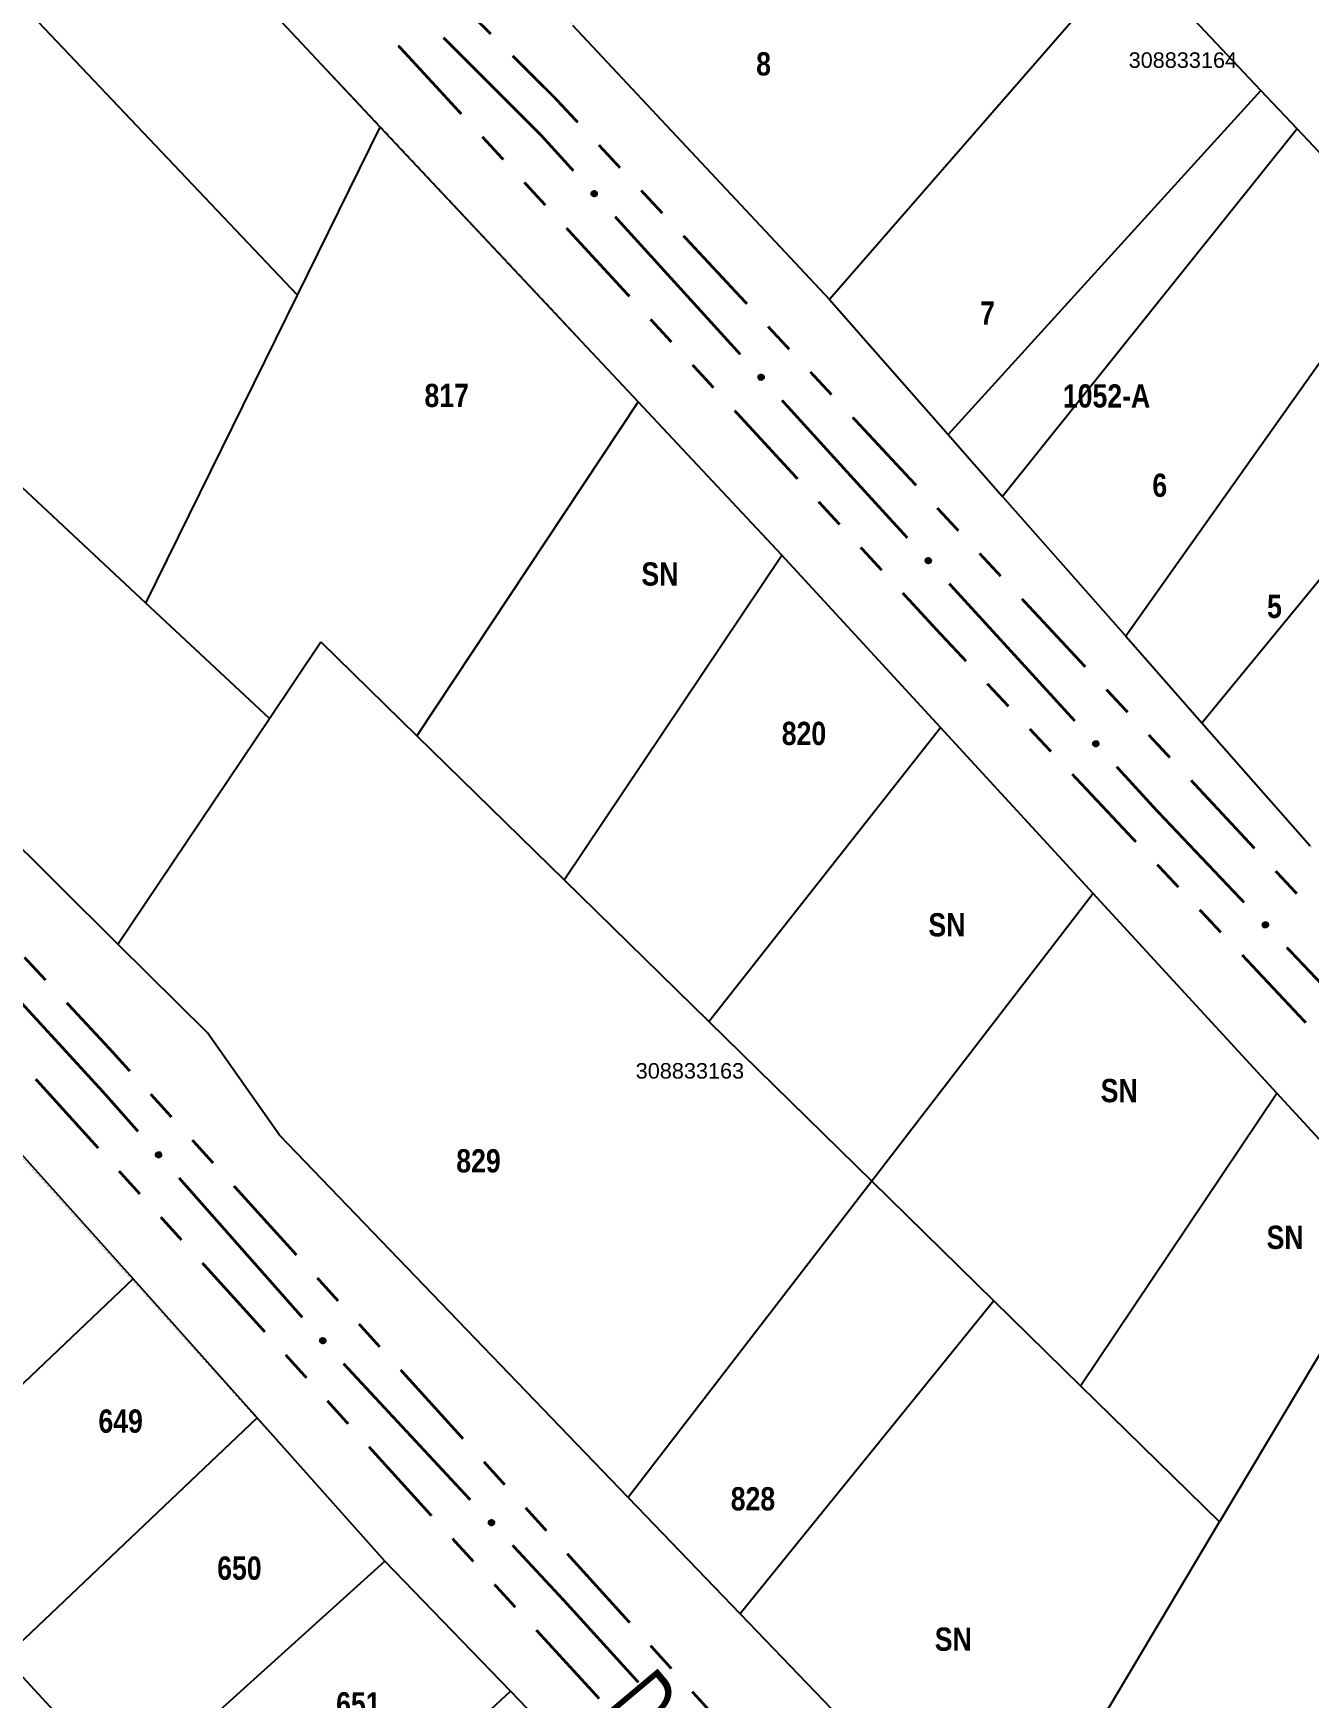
# Model space of a CAD drawing. Extents: x 201549 to 203722, y 4857623 to 4859778.
# Drawn here: x 202627.1 to 202709.4, y 4859059.8 to 4859167.1 of the extents above; entities that cross this region are included whole.
import ezdxf
from ezdxf.enums import TextEntityAlignment as Align

# ---------------------------------------------------------------- set-up
doc = ezdxf.new("R2010")
doc.units = 0
doc.header["$LTSCALE"] = 1.5
doc.header["$MEASUREMENT"] = 0
for name, color, linetype in [('CD-MALHA-LOTES', 40, 'CONTINUOUS'), ('CD_TXT_QUADRA', 1, 'CONTINUOUS'), ('RU-QUADRAS', 6, 'CONTINUOUS'), ('SV-EIXO-RUA-N-PAV', 6, 'CONTINUOUS'), ('SV-RUA-NAO-PAV-S-GUIA-C-GUIA', 7, 'CONTINUOUS'), ('SV-TXT-RUA-N-PAV-S-GUIA-C-GUIA', 7, 'CONTINUOUS'), ('Th_NmrPort', 1, 'CONTINUOUS')]:
    doc.layers.add(name, color=color, linetype=linetype)
doc.styles.add('ARIAL', font='ARIAL.TTF')
doc.styles.add('MONOTXT', font='ARIAL.TTF', dxfattribs={"height": 0.2})
doc.styles.get("Standard").update_dxf_attribs({"font": 'swisscbo.ttf'})

msp = doc.modelspace()

# ---------------------------------------------------------------- linework, layer by layer
at = {"layer": 'CD-MALHA-LOTES', "linetype": 'Continuous'}
for p, q in [((202649.52, 4859161.1), (202630.15, 4859181.75)), ((202697.96, 4859172.33), (202678.49, 4859149.98)), ((202706.31, 4859163.46), (202697.96, 4859172.33)), ((202644.18, 4859150.26), (202623.78, 4859171.76)), ((202661.92, 4859167.68), (202678.49, 4859149.98)), ((202706.31, 4859163.46), (202686.14, 4859141.28)), ((202708.65, 4859160.98), (202706.31, 4859163.46)), ((202644.18, 4859150.26), (202649.52, 4859161.1)), ((202649.52, 4859161.1), (202666.15, 4859143.38)), ((202708.65, 4859160.98), (202689.65, 4859137.29)), ((202715.57, 4859153.63), (202708.65, 4859160.98)), ((202715.57, 4859153.63), (202697.59, 4859128.27)), ((202634.39, 4859130.41), (202611.2, 4859152.06)), ((202634.39, 4859130.41), (202644.18, 4859150.26)), ((202678.49, 4859149.98), (202686.14, 4859141.28)), ((202702.5, 4859122.68), (202722.16, 4859146.63)), ((202666.15, 4859143.38), (202651.87, 4859121.86)), ((202675.41, 4859133.5), (202666.15, 4859143.38)), ((202686.14, 4859141.28), (202689.65, 4859137.29)), ((202602.43, 4859138.31), (202632.6, 4859108.42)), ((202689.65, 4859137.29), (202697.59, 4859128.27)), ((202661.37, 4859112.56), (202675.41, 4859133.5)), ((202685.65, 4859122.38), (202675.41, 4859133.5)), ((202642.37, 4859122.96), (202634.39, 4859130.41)), ((202697.59, 4859128.27), (202702.5, 4859122.68)), ((202642.37, 4859122.96), (202645.69, 4859127.91)), ((202645.69, 4859127.91), (202651.87, 4859121.86)), ((202632.6, 4859108.42), (202642.37, 4859122.96)), ((202702.5, 4859122.68), (202709.49, 4859114.75)), ((202651.87, 4859121.86), (202661.37, 4859112.56)), ((202670.7, 4859103.43), (202685.65, 4859122.38)), ((202695.49, 4859111.69), (202685.65, 4859122.38)), ((202661.37, 4859112.56), (202670.7, 4859103.43)), ((202695.49, 4859111.69), (202681.21, 4859093.14)), ((202707.34, 4859098.81), (202695.49, 4859111.69)), ((202638.37, 4859102.7), (202632.6, 4859108.42)), ((202670.7, 4859103.43), (202681.21, 4859093.14)), ((202643.02, 4859096.11), (202638.37, 4859102.7)), ((202694.68, 4859079.95), (202707.34, 4859098.81)), ((202715.1, 4859090.37), (202707.34, 4859098.81)), ((202665.51, 4859072.75), (202643.02, 4859096.11)), ((202633.57, 4859086.83), (202626.19, 4859095.1)), ((202681.21, 4859093.14), (202665.51, 4859072.75)), ((202681.21, 4859093.14), (202689.09, 4859085.42)), ((202715.1, 4859090.37), (202703.65, 4859071.17)), ((202633.57, 4859086.83), (202617.17, 4859071.29)), ((202641.57, 4859077.87), (202633.57, 4859086.83)), ((202689.09, 4859085.42), (202672.73, 4859065.25)), ((202689.09, 4859085.42), (202694.68, 4859079.95)), ((202703.65, 4859071.17), (202694.68, 4859079.95)), ((202625.3, 4859062.43), (202641.57, 4859077.87)), ((202649.82, 4859068.63), (202641.57, 4859077.87)), ((202665.51, 4859072.75), (202672.73, 4859065.25)), ((202689.64, 4859047.68), (202703.65, 4859071.17)), ((202633.28, 4859053.74), (202649.82, 4859068.63)), ((202657.92, 4859060.25), (202649.82, 4859068.63)), ((202672.73, 4859065.25), (202689.64, 4859047.68)), ((202633.28, 4859053.74), (202625.3, 4859062.43)), ((202641.37, 4859044.92), (202657.92, 4859060.25)), ((202666.11, 4859051.79), (202657.92, 4859060.25))]:
    msp.add_line(p, q, dxfattribs=at)
at = {"layer": 'RU-QUADRAS', "linetype": 'Continuous'}
for points in [[(202334.2, 4859336.31, 0.01, 0.01, 0), (202359.63, 4859380.78, 0.01, 0.01, 0), (202431.07, 4859305.95, 0.01, 0.01, 0), (202473.24, 4859258.37, 0.01, 0.01, 0), (202504.96, 4859225.34, 0.01, 0.01, 0), (202609.09, 4859113.89, 0.01, 0.01, 0), (202649.91, 4859068.53, 0.01, 0.01, 0), (202690.97, 4859026.08, 0.01, 0.01, 0), (202707.86, 4859007.86, 0.01, 0.01, 0), (202732.76, 4858982.37, 0.01, 0.01, 0), (202786.51, 4858923.72, 0.01, 0.01, 0), (202817.55, 4858891.17, 0.01, 0.01, 0), (202785.28, 4858854.63, 0.01, 0.01, 0), (202645.57, 4859005.19, 0.01, 0.01, 0), (202637.52, 4859012.98, 0.01, 0.01, 0), (202489.97, 4859168.83, 0.01, 0.01, 0), (202473.82, 4859188.57, 0.01, 0.01, 0.0163932161), (202447.13, 4859214.72, 0.01, 0.01, -0.0030039758)], [(202636, 4859195.36, 0.01, 0.01, 0), (202666.18, 4859247.8, 0.01, 0.01, 0), (202683.52, 4859230.21, 0.01, 0.01, 0), (202773.3, 4859135.37, 0.01, 0.01, 0), (202742.1, 4859081.75, 0.01, 0.01, 0), (202709.49, 4859114.75, 0.01, 0.01, 0), (202678.49, 4859149.98, 0.01, 0.01, 0)], [(202602.43, 4859138.31, 0.01, 0.01, 0), (202630.15, 4859181.75, 0.01, 0.01, -0.0047944513), (202715.52, 4859089.91, 0.01, 0.01, 0), (202737.4, 4859069.1, 0.01, 0.01, 0), (202711.64, 4859024.83, 0.01, 0.01, 0), (202643.02, 4859096.11, 0.01, 0.01, 0), (202638.37, 4859102.7, 0.01, 0.01, 0)], [(202468.8, 4859092.61, 0.01, 0.01, 0), (202500.11, 4859143.6, 0.01, 0.01, 0), (202600.33, 4859038.63, 0.01, 0.01, 0.0105492259), (202647.28, 4858987.91, 0.01, 0.01, 0), (202662.7, 4858970.25, 0.01, 0.01, 0), (202632.19, 4858914.85, 0.01, 0.01, 0.0042954678)]]:
    msp.add_lwpolyline(points, format="xyseb", close=True, dxfattribs=at)
at = {"layer": 'SV-EIXO-RUA-N-PAV', "const_width": 0.18}
for points in [[(202653.591341, 4859166.871046), (202659.248195, 4859161.214192)], [(202659.248195, 4859161.214192), (202659.897481, 4859160.564906)], [(202659.897481, 4859160.564906), (202661.970504, 4859158.28458)], [(202664.661196, 4859155.32482), (202672.733269, 4859146.445539)], [(202675.42396, 4859143.485779), (202679.459997, 4859139.046138)], [(202679.459997, 4859139.046138), (202679.888341, 4859138.574959)], [(202679.888341, 4859138.574959), (202683.508232, 4859134.617621)], [(202686.208021, 4859131.666157), (202694.307387, 4859122.811765)], [(202697.007176, 4859119.860301), (202699.032018, 4859117.646703)], [(202699.032018, 4859117.646703), (202699.546021, 4859117.084784)], [(202699.546021, 4859117.084784), (202705.220252, 4859111.11191)], [(202707.97525, 4859108.211912), (202716.240243, 4859099.511919)], [(202631.708654, 4859098.815612), (202625.825874, 4859105.227532)], [(202631.906156, 4859098.592077), (202631.708654, 4859098.815612)], [(202633.892513, 4859096.343881), (202631.906156, 4859098.592077)], [(202644.48642, 4859084.353504), (202636.54099, 4859093.346287)], [(202655.324675, 4859072.584752), (202647.147653, 4859081.36748)], [(202661.413376, 4859066.045036), (202658.050349, 4859069.657176)], [(202661.456876, 4859065.997186), (202661.413376, 4859066.045036)], [(202666.165586, 4859060.817605), (202661.456876, 4859065.997186)]]:
    msp.add_lwpolyline(points, dxfattribs=at)
at = {"layer": 'SV-EIXO-RUA-N-PAV'}
for points in [[(202663.300653, 4859156.985063), (202663.349534, 4859156.983429), (202663.391211, 4859156.972029), (202663.423235, 4859156.952517), (202663.447037, 4859156.927895), (202663.468551, 4859156.899963), (202663.484029, 4859156.867016), (202663.493107, 4859156.826643), (202663.491812, 4859156.777597), (202663.477328, 4859156.735671), (202663.459878, 4859156.703252), (202663.435633, 4859156.676953), (202663.408148, 4859156.656508), (202663.373393, 4859156.641563), (202663.33239, 4859156.632762), (202663.283104, 4859156.635258), (202663.242321, 4859156.646714), (202663.211842, 4859156.666401), (202663.185558, 4859156.690943), (202663.163936, 4859156.719723), (202663.148929, 4859156.752152), (202663.140142, 4859156.793452), (202663.14325, 4859156.842064), (202663.154212, 4859156.88287), (202663.173466, 4859156.913618), (202663.19821, 4859156.938951), (202663.225963, 4859156.96087), (202663.258435, 4859156.977807), (202663.300653, 4859156.985063)], [(202674.063418, 4859145.146022), (202674.112299, 4859145.144388), (202674.153976, 4859145.132988), (202674.185999, 4859145.113475), (202674.209802, 4859145.088854), (202674.231316, 4859145.060921), (202674.246794, 4859145.027975), (202674.255872, 4859144.987602), (202674.254577, 4859144.938556), (202674.240093, 4859144.89663), (202674.222643, 4859144.86421), (202674.198397, 4859144.837912), (202674.170913, 4859144.817467), (202674.136158, 4859144.802522), (202674.095154, 4859144.793721), (202674.045868, 4859144.796217), (202674.005086, 4859144.807673), (202673.974607, 4859144.82736), (202673.948323, 4859144.851902), (202673.9267, 4859144.880682), (202673.911694, 4859144.91311), (202673.902907, 4859144.95441), (202673.906015, 4859145.003023), (202673.916977, 4859145.043829), (202673.936231, 4859145.074577), (202673.960975, 4859145.09991), (202673.988728, 4859145.121829), (202674.021199, 4859145.138766), (202674.063418, 4859145.146022)], [(202684.842374, 4859133.322205), (202684.89126, 4859133.320721), (202684.932972, 4859133.30945), (202684.965056, 4859133.290036), (202684.988934, 4859133.265487), (202685.010534, 4859133.237622), (202685.026113, 4859133.204723), (202685.035315, 4859133.164378), (202685.034171, 4859133.115329), (202685.019817, 4859133.073358), (202685.002466, 4859133.040885), (202684.978302, 4859133.014512), (202684.95088, 4859132.993982), (202684.916171, 4859132.97893), (202684.875195, 4859132.970003), (202684.825902, 4859132.972347), (202684.785085, 4859132.983678), (202684.754545, 4859133.003271), (202684.728185, 4859133.027732), (202684.706474, 4859133.056445), (202684.691368, 4859133.088827), (202684.682454, 4859133.1301), (202684.685412, 4859133.178722), (202684.696249, 4859133.219562), (202684.715408, 4859133.250369), (202684.740074, 4859133.275777), (202684.76776, 4859133.297782), (202684.800179, 4859133.314819), (202684.842374, 4859133.322205)], [(202695.64153, 4859121.516349), (202695.690416, 4859121.514865), (202695.732127, 4859121.503594), (202695.764211, 4859121.484179), (202695.788089, 4859121.459631), (202695.809689, 4859121.431765), (202695.825268, 4859121.398866), (202695.834471, 4859121.358522), (202695.833327, 4859121.309472), (202695.818972, 4859121.267502), (202695.801621, 4859121.235028), (202695.777457, 4859121.208656), (202695.750036, 4859121.188126), (202695.715327, 4859121.173074), (202695.674351, 4859121.164147), (202695.625057, 4859121.166491), (202695.58424, 4859121.177822), (202695.5537, 4859121.197415), (202695.52734, 4859121.221876), (202695.50563, 4859121.250589), (202695.490523, 4859121.282971), (202695.48161, 4859121.324244), (202695.484568, 4859121.372866), (202695.495404, 4859121.413705), (202695.514563, 4859121.444512), (202695.539229, 4859121.469921), (202695.566915, 4859121.491925), (202695.599334, 4859121.508963), (202695.64153, 4859121.516349)], [(202706.578599, 4859109.841897), (202706.627504, 4859109.841336), (202706.669421, 4859109.830854), (202706.701866, 4859109.812048), (202706.726203, 4859109.787955), (202706.748325, 4859109.760502), (202706.764522, 4859109.727902), (202706.774484, 4859109.687739), (202706.774266, 4859109.638676), (202706.760705, 4859109.596442), (202706.743971, 4859109.563648), (202706.720308, 4859109.536824), (202706.693279, 4859109.51578), (202706.65886, 4859109.500076), (202706.61806, 4859109.490377), (202706.568731, 4859109.491791), (202706.527707, 4859109.502349), (202706.496803, 4859109.521363), (202706.469987, 4859109.545322), (202706.447738, 4859109.57362), (202706.432023, 4859109.605712), (202706.422333, 4859109.646809), (202706.424373, 4859109.695478), (202706.434436, 4859109.736515), (202706.453011, 4859109.767678), (202706.477193, 4859109.793547), (202706.504459, 4859109.81607), (202706.53655, 4859109.833716), (202706.578599, 4859109.841897)], [(202635.229391, 4859094.664524), (202635.180538, 4859094.66685), (202635.139027, 4859094.678839), (202635.107283, 4859094.698804), (202635.083832, 4859094.723761), (202635.062716, 4859094.751995), (202635.047706, 4859094.785158), (202635.039201, 4859094.825655), (202635.041191, 4859094.874677), (202635.056268, 4859094.916394), (202635.074176, 4859094.948563), (202635.098791, 4859094.974515), (202635.126563, 4859094.994569), (202635.161526, 4859095.00902), (202635.20265, 4859095.017239), (202635.251896, 4859095.014045), (202635.292512, 4859095.002012), (202635.322709, 4859094.981895), (202635.348643, 4859094.956983), (202635.369855, 4859094.9279), (202635.384401, 4859094.895262), (202635.392601, 4859094.853841), (202635.388805, 4859094.805277), (202635.377266, 4859094.764631), (202635.357578, 4859094.734159), (202635.332477, 4859094.70918), (202635.304416, 4859094.687656), (202635.271708, 4859094.671181), (202635.229391, 4859094.664524)], [(202645.823298, 4859082.674147), (202645.774445, 4859082.676473), (202645.732934, 4859082.688463), (202645.70119, 4859082.708427), (202645.677739, 4859082.733384), (202645.656623, 4859082.761618), (202645.641614, 4859082.794781), (202645.633108, 4859082.835278), (202645.635098, 4859082.884301), (202645.650175, 4859082.926018), (202645.668083, 4859082.958187), (202645.692698, 4859082.984138), (202645.72047, 4859083.004192), (202645.755433, 4859083.018644), (202645.796557, 4859083.026862), (202645.845803, 4859083.023668), (202645.886419, 4859083.011635), (202645.916616, 4859082.991518), (202645.94255, 4859082.966606), (202645.963762, 4859082.937523), (202645.978308, 4859082.904885), (202645.986508, 4859082.863464), (202645.982712, 4859082.814901), (202645.971173, 4859082.774254), (202645.951485, 4859082.743782), (202645.926384, 4859082.718803), (202645.898323, 4859082.697279), (202645.865615, 4859082.680804), (202645.823298, 4859082.674147)], [(202656.704852, 4859070.940794), (202656.655954, 4859070.941847), (202656.614145, 4859070.952751), (202656.581892, 4859070.971882), (202656.557798, 4859070.996219), (202656.535954, 4859071.023893), (202656.520086, 4859071.056654), (202656.510528, 4859071.096916), (202656.51124, 4859071.145974), (202656.525225, 4859071.188069), (202656.542289, 4859071.220694), (202656.56622, 4859071.247278), (202656.59346, 4859071.268048), (202656.628034, 4859071.283406), (202656.66893, 4859071.292693), (202656.718243, 4859071.290783), (202656.759158, 4859071.279813), (202656.789869, 4859071.260489), (202656.816443, 4859071.236261), (202656.838406, 4859071.207741), (202656.853797, 4859071.175492), (202656.863074, 4859071.1343), (202656.860544, 4859071.085653), (202656.850068, 4859071.04472), (202656.83118, 4859071.013746), (202656.806739, 4859070.988121), (202656.779248, 4859070.965873), (202656.746981, 4859070.948552), (202656.704852, 4859070.940794)]]:
    msp.add_lwpolyline(points, close=True, dxfattribs=at)
for points in [[(202663.19821, 4859156.938951), (202663.459878, 4859156.703252)], [(202663.215445, 4859156.947845), (202663.466576, 4859156.724342)], [(202663.225963, 4859156.96087), (202663.477328, 4859156.735671)], [(202663.245276, 4859156.965743), (202663.481813, 4859156.760323)], [(202663.258435, 4859156.977807), (202663.491812, 4859156.777597)], [(202663.278779, 4859156.979603), (202663.488697, 4859156.803463)], [(202663.300653, 4859156.985063), (202663.493107, 4859156.826643)], [(202663.327243, 4859156.983091), (202663.483282, 4859156.852018)], [(202663.349534, 4859156.983429), (202663.484029, 4859156.867016)], [(202663.37332, 4859156.977033), (202663.469605, 4859156.889376)], [(202663.391211, 4859156.972029), (202663.468551, 4859156.899963)], [(202663.140142, 4859156.793452), (202663.33239, 4859156.632762)], [(202663.14325, 4859156.842064), (202663.373393, 4859156.641563)], [(202663.145411, 4859156.815946), (202663.350465, 4859156.639071)], [(202663.148929, 4859156.752152), (202663.283104, 4859156.635258)], [(202663.14945, 4859156.860188), (202663.386813, 4859156.651829)], [(202663.150001, 4859156.770327), (202663.302185, 4859156.639438)], [(202663.154212, 4859156.88287), (202663.408148, 4859156.656508)], [(202663.159822, 4859156.733153), (202663.258035, 4859156.645404)], [(202663.163936, 4859156.719723), (202663.242321, 4859156.646714)], [(202663.165604, 4859156.895159), (202663.419489, 4859156.668627)], [(202663.173466, 4859156.913618), (202663.435633, 4859156.676953)], [(202663.187266, 4859156.924072), (202663.444639, 4859156.689646)], [(202674.021199, 4859145.138766), (202674.254577, 4859144.938556)], [(202674.041543, 4859145.140562), (202674.251462, 4859144.964422)], [(202674.063418, 4859145.146022), (202674.255872, 4859144.987602)], [(202674.090007, 4859145.14405), (202674.246046, 4859145.012977)], [(202674.112299, 4859145.144388), (202674.246794, 4859145.027975)], [(202674.136085, 4859145.137992), (202674.23237, 4859145.050335)], [(202674.153976, 4859145.132988), (202674.231316, 4859145.060921)], [(202673.902907, 4859144.95441), (202674.095154, 4859144.793721)], [(202673.906015, 4859145.003023), (202674.136158, 4859144.802522)], [(202673.908176, 4859144.976905), (202674.11323, 4859144.80003)], [(202673.911694, 4859144.91311), (202674.045868, 4859144.796217)], [(202673.912214, 4859145.021146), (202674.149578, 4859144.812788)], [(202673.912765, 4859144.931286), (202674.064949, 4859144.800397)], [(202673.916977, 4859145.043829), (202674.170913, 4859144.817467)], [(202673.922587, 4859144.894112), (202674.020799, 4859144.806363)], [(202673.9267, 4859144.880682), (202674.005086, 4859144.807673)], [(202673.928369, 4859145.056117), (202674.182254, 4859144.829585)], [(202673.936231, 4859145.074577), (202674.198397, 4859144.837912)], [(202673.950031, 4859145.085031), (202674.207404, 4859144.850605)], [(202673.960975, 4859145.09991), (202674.222643, 4859144.86421)], [(202673.97821, 4859145.108804), (202674.229341, 4859144.885301)], [(202673.988728, 4859145.121829), (202674.240093, 4859144.89663)], [(202674.008041, 4859145.126702), (202674.244578, 4859144.921281)], [(202684.682454, 4859133.1301), (202684.875195, 4859132.970003)], [(202684.685412, 4859133.178722), (202684.916171, 4859132.97893)], [(202684.687654, 4859133.152611), (202684.893251, 4859132.976368)], [(202684.691368, 4859133.088827), (202684.825902, 4859132.972347)], [(202684.691556, 4859133.196864), (202684.929559, 4859132.989238)], [(202684.692384, 4859133.107006), (202684.84497, 4859132.976586)], [(202684.696249, 4859133.219562), (202684.95088, 4859132.993982)], [(202684.702319, 4859133.069863), (202684.800802, 4859132.982416)], [(202684.706474, 4859133.056445), (202684.785085, 4859132.983678)], [(202684.707603, 4859133.231885), (202684.962184, 4859133.006136)], [(202684.715408, 4859133.250369), (202684.978302, 4859133.014512)], [(202684.729176, 4859133.260865), (202684.987269, 4859133.027232)], [(202684.740074, 4859133.275777), (202685.002466, 4859133.040885)], [(202684.757281, 4859133.284724), (202685.009099, 4859133.061995)], [(202684.76776, 4859133.297782), (202685.019817, 4859133.073358)], [(202684.787057, 4859133.302715), (202685.024225, 4859133.098023)], [(202684.800179, 4859133.314819), (202685.034171, 4859133.115329)], [(202684.820517, 4859133.316678), (202685.030977, 4859133.141184)], [(202684.842374, 4859133.322205), (202685.035315, 4859133.164378)], [(202684.86897, 4859133.320315), (202685.025412, 4859133.189723)], [(202684.89126, 4859133.320721), (202685.026113, 4859133.204723)], [(202684.915066, 4859133.314399), (202685.01162, 4859133.227038)], [(202684.932972, 4859133.30945), (202685.010534, 4859133.237622)], [(202695.48161, 4859121.324244), (202695.674351, 4859121.164147)], [(202695.484568, 4859121.372866), (202695.715327, 4859121.173074)], [(202695.486809, 4859121.346754), (202695.692406, 4859121.170511)], [(202695.490523, 4859121.282971), (202695.625057, 4859121.166491)], [(202695.490712, 4859121.391008), (202695.728715, 4859121.183382)], [(202695.491539, 4859121.30115), (202695.644125, 4859121.17073)], [(202695.495404, 4859121.413705), (202695.750036, 4859121.188126)], [(202695.501475, 4859121.264006), (202695.599957, 4859121.17656)], [(202695.50563, 4859121.250589), (202695.58424, 4859121.177822)], [(202695.506759, 4859121.426029), (202695.761339, 4859121.200279)], [(202695.514563, 4859121.444512), (202695.777457, 4859121.208656)], [(202695.528331, 4859121.455008), (202695.786424, 4859121.221376)], [(202695.539229, 4859121.469921), (202695.801621, 4859121.235028)], [(202695.556437, 4859121.478868), (202695.808255, 4859121.256139)], [(202695.566915, 4859121.491925), (202695.818972, 4859121.267502)], [(202695.586213, 4859121.496858), (202695.823381, 4859121.292167)], [(202695.599334, 4859121.508963), (202695.833327, 4859121.309472)], [(202695.619672, 4859121.510821), (202695.830132, 4859121.335328)], [(202695.64153, 4859121.516349), (202695.834471, 4859121.358522)], [(202695.668125, 4859121.514459), (202695.824567, 4859121.383867)], [(202695.690416, 4859121.514865), (202695.825268, 4859121.398866)], [(202695.714221, 4859121.508542), (202695.810776, 4859121.421182)], [(202695.732127, 4859121.503594), (202695.809689, 4859121.431765)], [(202706.434436, 4859109.736515), (202706.693279, 4859109.51578)], [(202706.445556, 4859109.74905), (202706.704351, 4859109.528145)], [(202706.453011, 4859109.767678), (202706.720308, 4859109.536824)], [(202706.466578, 4859109.778432), (202706.729034, 4859109.549711)], [(202706.477193, 4859109.793547), (202706.743971, 4859109.563648)], [(202706.494229, 4859109.802818), (202706.750204, 4859109.58488)], [(202706.504459, 4859109.81607), (202706.760705, 4859109.596442)], [(202706.52366, 4859109.821367), (202706.764648, 4859109.621186)], [(202706.53655, 4859109.833716), (202706.774266, 4859109.638676)], [(202706.55685, 4859109.835958), (202706.770584, 4859109.664467)], [(202706.578599, 4859109.841897), (202706.774484, 4859109.687739)], [(202706.605226, 4859109.840509), (202706.764104, 4859109.712892)], [(202706.627504, 4859109.841336), (202706.764522, 4859109.727902)], [(202706.651425, 4859109.835464), (202706.749611, 4859109.749941)], [(202706.669421, 4859109.830854), (202706.748325, 4859109.760502)], [(202706.422333, 4859109.646809), (202706.61806, 4859109.490377)], [(202706.424373, 4859109.695478), (202706.65886, 4859109.500076)], [(202706.427106, 4859109.669413), (202706.635992, 4859109.497081)], [(202706.430173, 4859109.713733), (202706.672052, 4859109.510634)], [(202706.432023, 4859109.605712), (202706.568731, 4859109.491791)], [(202706.432696, 4859109.623907), (202706.587716, 4859109.496389)], [(202706.44333, 4859109.586957), (202706.543445, 4859109.501385)], [(202706.447738, 4859109.57362), (202706.527707, 4859109.502349)], [(202635.229391, 4859094.664524), (202635.039201, 4859094.825655)], [(202635.271708, 4859094.671181), (202635.041191, 4859094.874677)], [(202635.251341, 4859094.669673), (202635.043939, 4859094.848771)], [(202635.180538, 4859094.66685), (202635.047706, 4859094.785158)], [(202635.202832, 4859094.666872), (202635.048666, 4859094.800143)], [(202635.285036, 4859094.683057), (202635.051434, 4859094.891809)], [(202635.304416, 4859094.687656), (202635.056268, 4859094.916394)], [(202635.156845, 4859094.673582), (202635.061812, 4859094.762595)], [(202635.139027, 4859094.678839), (202635.062716, 4859094.751995)], [(202635.315118, 4859094.700531), (202635.067179, 4859094.92757)], [(202635.332477, 4859094.70918), (202635.074176, 4859094.948563)], [(202635.343631, 4859094.723902), (202635.089606, 4859094.961952)], [(202635.357578, 4859094.734159), (202635.098791, 4859094.974515)], [(202635.3657, 4859094.752505), (202635.115051, 4859094.982612)], [(202635.377266, 4859094.764631), (202635.126563, 4859094.994569)], [(202635.382349, 4859094.787244), (202635.147962, 4859094.998945)], [(202635.388805, 4859094.805277), (202635.161526, 4859095.00902)], [(202635.387014, 4859094.831424), (202635.184487, 4859095.011187)], [(202635.392601, 4859094.853841), (202635.20265, 4859095.017239)], [(202635.383072, 4859094.877103), (202635.232758, 4859095.010136)], [(202635.384401, 4859094.895262), (202635.251896, 4859095.014045)], [(202635.373778, 4859094.914412), (202635.276819, 4859095.003544)], [(202635.369855, 4859094.9279), (202635.292512, 4859095.002012)], [(202645.878943, 4859082.69268), (202645.645341, 4859082.901432)], [(202645.898323, 4859082.697279), (202645.650175, 4859082.926018)], [(202645.909025, 4859082.710154), (202645.661086, 4859082.937193)], [(202645.926384, 4859082.718803), (202645.668083, 4859082.958187)], [(202645.937538, 4859082.733525), (202645.683513, 4859082.971575)], [(202645.951485, 4859082.743782), (202645.692698, 4859082.984138)], [(202645.959607, 4859082.762128), (202645.708958, 4859082.992236)], [(202645.971173, 4859082.774254), (202645.72047, 4859083.004192)], [(202645.976256, 4859082.796867), (202645.741869, 4859083.008568)], [(202645.982712, 4859082.814901), (202645.755433, 4859083.018644)], [(202645.980921, 4859082.841047), (202645.778394, 4859083.02081)], [(202645.986508, 4859082.863464), (202645.796557, 4859083.026862)], [(202645.976979, 4859082.886726), (202645.826665, 4859083.019759)], [(202645.978308, 4859082.904885), (202645.845803, 4859083.023668)], [(202645.967685, 4859082.924036), (202645.870726, 4859083.013168)], [(202645.963762, 4859082.937523), (202645.886419, 4859083.011635)], [(202645.823298, 4859082.674147), (202645.633108, 4859082.835278)], [(202645.865615, 4859082.680804), (202645.635098, 4859082.884301)], [(202645.845248, 4859082.679296), (202645.637846, 4859082.858394)], [(202645.774445, 4859082.676473), (202645.641614, 4859082.794781)], [(202645.796739, 4859082.676495), (202645.642573, 4859082.809766)], [(202645.750752, 4859082.683206), (202645.655719, 4859082.772219)], [(202645.732934, 4859082.688463), (202645.656623, 4859082.761618)], [(202656.704852, 4859070.940794), (202656.510528, 4859071.096916)], [(202656.746981, 4859070.948552), (202656.51124, 4859071.145974)], [(202656.726659, 4859070.946514), (202656.514662, 4859071.120147)], [(202656.759995, 4859070.960771), (202656.521033, 4859071.163366)], [(202656.779248, 4859070.965873), (202656.525225, 4859071.188069)], [(202656.789611, 4859070.979023), (202656.535841, 4859071.199525)], [(202656.806739, 4859070.988121), (202656.542289, 4859071.220694)], [(202656.817505, 4859071.003129), (202656.557365, 4859071.234479)], [(202656.83118, 4859071.013746), (202656.56622, 4859071.247278)], [(202656.838822, 4859071.032297), (202656.582263, 4859071.255796)], [(202656.850068, 4859071.04472), (202656.59346, 4859071.268048)], [(202656.85456, 4859071.067458), (202656.614738, 4859071.272981)], [(202656.860544, 4859071.085653), (202656.628034, 4859071.283406)], [(202656.858073, 4859071.111744), (202656.650931, 4859071.28617)], [(202656.863074, 4859071.1343), (202656.66893, 4859071.292693)], [(202656.852941, 4859071.157305), (202656.699213, 4859071.286377)], [(202656.853797, 4859071.175492), (202656.718243, 4859071.290783)], [(202656.842679, 4859071.19436), (202656.74343, 4859071.280936)], [(202656.838406, 4859071.207741), (202656.759158, 4859071.279813)], [(202656.655954, 4859070.941847), (202656.520086, 4859071.056654)], [(202656.67824, 4859070.94245), (202656.520655, 4859071.071659)], [(202656.632094, 4859070.94796), (202656.534774, 4859071.034467)], [(202656.614145, 4859070.952751), (202656.535954, 4859071.023893)]]:
    msp.add_lwpolyline(points, dxfattribs=at)
at = {"layer": 'SV-RUA-NAO-PAV-S-GUIA-C-GUIA', "const_width": 0.18}
for points in [[(202655.222003, 4859168.514427), (202656.639565, 4859167.103569)], [(202650.677446, 4859166.356699), (202654.7439, 4859161.944901)], [(202658.057126, 4859165.692712), (202660.183469, 4859163.576426)], [(202660.183469, 4859163.576426), (202660.759471, 4859163.003149)], [(202660.759471, 4859163.003149), (202662.251182, 4859161.403388)], [(202656.099384, 4859160.474302), (202657.454869, 4859159.003703)], [(202663.615134, 4859159.94064), (202664.979087, 4859158.477891)], [(202658.810353, 4859157.533104), (202660.165838, 4859156.062505)], [(202666.343039, 4859157.015143), (202667.706992, 4859155.552394)], [(202661.521322, 4859154.591906), (202665.587776, 4859150.180108)], [(202669.070944, 4859154.089645), (202673.162802, 4859149.7014)], [(202666.94326, 4859148.709509), (202668.298745, 4859147.23891)], [(202674.526754, 4859148.238651), (202675.890707, 4859146.775902)], [(202669.654229, 4859145.768311), (202671.009714, 4859144.297712)], [(202677.254659, 4859145.313154), (202678.618612, 4859143.850405)], [(202672.365198, 4859142.827113), (202676.431652, 4859138.415315)], [(202679.982565, 4859142.387657), (202684.074422, 4859137.999411)], [(202677.787136, 4859136.944716), (202679.142621, 4859135.474117)], [(202685.438375, 4859136.536662), (202686.802327, 4859135.073914)], [(202680.498105, 4859134.003518), (202681.85359, 4859132.532919)], [(202688.16628, 4859133.611165), (202689.530232, 4859132.148416)], [(202683.209074, 4859131.062319), (202685.242301, 4859128.856421)], [(202690.894185, 4859130.685668), (202694.986042, 4859126.297422)], [(202685.242301, 4859128.856421), (202685.556919, 4859128.515083)], [(202685.556919, 4859128.515083), (202687.293548, 4859126.667295)], [(202688.663246, 4859125.209925), (202690.032944, 4859123.752554)], [(202696.349995, 4859124.834673), (202697.713948, 4859123.371925)], [(202691.402641, 4859122.295184), (202692.772339, 4859120.837814)], [(202699.0779, 4859121.909176), (202700.441853, 4859120.446428)], [(202694.142037, 4859119.380443), (202698.25113, 4859115.008332)], [(202701.805805, 4859118.983679), (202705.897663, 4859114.595433)], [(202699.620827, 4859113.550962), (202700.990525, 4859112.093591)], [(202707.261615, 4859113.132685), (202708.625568, 4859111.669936)], [(202702.360223, 4859110.636221), (202703.72992, 4859109.178851)], [(202627.930953, 4859106.103214), (202626.567509, 4859107.566437)], [(202705.099618, 4859107.72148), (202709.208711, 4859103.349369)], [(202632.071499, 4859101.659656), (202629.294396, 4859104.639991)], [(202632.693661, 4859100.973345), (202632.071499, 4859101.659656)], [(202633.365295, 4859100.232462), (202632.693661, 4859100.973345)], [(202627.297927, 4859099.714816), (202631.327748, 4859095.269532)], [(202636.05183, 4859097.268928), (202634.708562, 4859098.750695)], [(202638.738364, 4859094.305395), (202637.395097, 4859095.787162)], [(202632.671022, 4859093.787771), (202634.014295, 4859092.30601)], [(202644.111434, 4859088.378328), (202640.081632, 4859092.823628)], [(202635.357569, 4859090.824249), (202636.700843, 4859089.342488)], [(202638.044116, 4859087.860727), (202642.073938, 4859083.415444)], [(202646.797969, 4859085.414795), (202645.454702, 4859086.896562)], [(202648.754569, 4859083.256457), (202648.141237, 4859083.933028)], [(202648.81287, 4859083.192145), (202648.754569, 4859083.256457)], [(202649.484504, 4859082.451262), (202648.81287, 4859083.192145)], [(202643.417211, 4859081.933683), (202644.760485, 4859080.451922)], [(202654.857574, 4859076.524195), (202650.827772, 4859080.969495)], [(202646.103759, 4859078.970161), (202647.447032, 4859077.4884)], [(202648.790306, 4859076.006639), (202652.820127, 4859071.561356)], [(202657.544109, 4859073.560661), (202656.200841, 4859075.042428)], [(202660.230644, 4859070.597128), (202658.887376, 4859072.078895)], [(202654.171063, 4859070.086583), (202655.5232, 4859068.612906)], [(202665.603714, 4859064.670061), (202661.573911, 4859069.115361)], [(202656.875337, 4859067.139228), (202658.227475, 4859065.665551)], [(202659.579612, 4859064.191873), (202663.636023, 4859059.770841)], [(202668.290248, 4859061.706528), (202666.946981, 4859063.188294)], [(202670.976783, 4859058.742994), (202669.633516, 4859060.224761)]]:
    msp.add_lwpolyline(points, dxfattribs=at)

# ---------------------------------------------------------------- texts
at = {"layer": 'CD_TXT_QUADRA', "color": 7, "linetype": 'Continuous', "style": 'MONOTXT'}
for s, p in [('308833164', (202697.78, 4859164.92)), ('308833163', (202665.99, 4859099.75))]:
    msp.add_text(s, height=1, dxfattribs=at).set_placement(p)
at = {"layer": 'SV-TXT-RUA-N-PAV-S-GUIA-C-GUIA', "style": 'ARIAL', "width": 0.7}
msp.add_text('DA', height=4, rotation=310, dxfattribs=at).set_placement((202664.13187, 4859059.381509))
at = {"layer": 'Th_NmrPort', "color": 1}
for s, p in [('8', (202673.758554, 4859165.177271)), ('7', (202688.198554, 4859149.107271)), ('817', (202652.368554, 4859143.797271)), ('1052-A', (202693.538554, 4859143.767271)), ('6', (202699.308554, 4859138.007271)), ('SN', (202666.358554, 4859132.287271)), ('5', (202706.708554, 4859130.197271)), ('820', (202675.408554, 4859122.007271)), ('SN', (202684.868554, 4859109.667271)), ('SN', (202695.978554, 4859098.977271)), ('829', (202654.418554, 4859094.447271)), ('SN', (202706.678554, 4859089.517271)), ('649', (202631.338554, 4859077.667271)), ('828', (202672.118554, 4859072.657271)), ('650', (202638.998554, 4859068.187271)), ('SN', (202685.278554, 4859063.607271)), ('651', (202646.668554, 4859059.437271))]:
    msp.add_text(s, height=1.5, dxfattribs=at).set_placement(p, align=Align.MIDDLE_LEFT)

doc.saveas('drawing.dxf')
